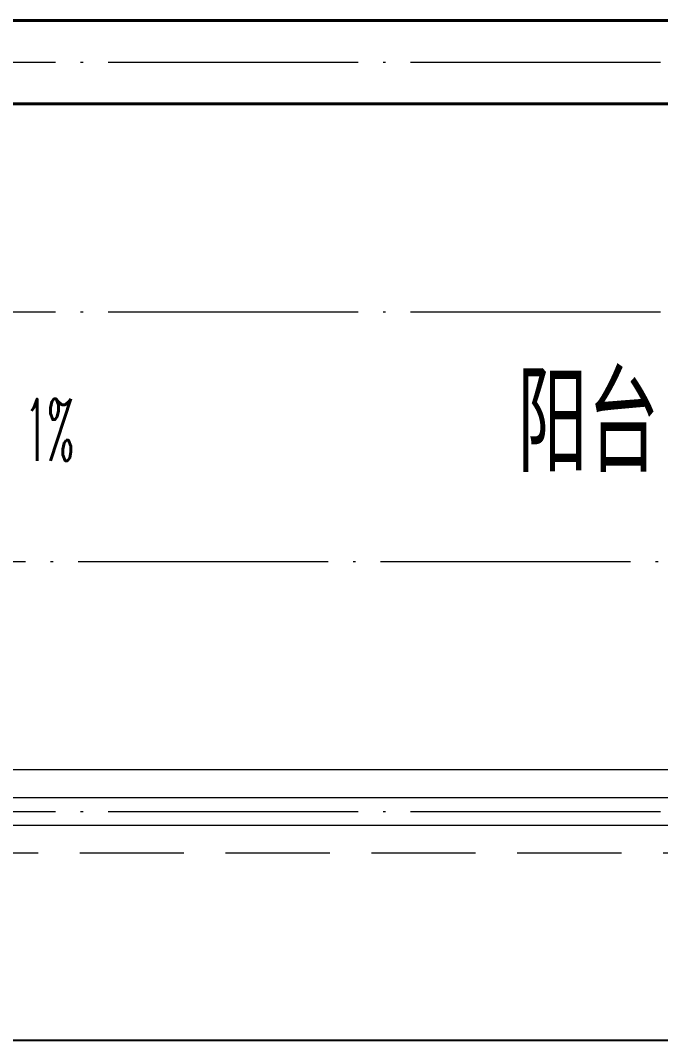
# Model space of a CAD drawing. Extents: x 27938 to 1042331, y -235042 to 1535213.
# Drawn here: x 711424 to 712961, y 518690 to 521140 of the extents above; entities that cross this region are included whole.
import ezdxf

# ---------------------------------------------------------------- set-up
doc = ezdxf.new("R2010")
doc.units = 0
doc.header["$LTSCALE"] = 1000
doc.header["$MEASUREMENT"] = 0
doc.linetypes.add('DASH', pattern=[0.35, 0.25, -0.1])
doc.linetypes.add('DOTE', pattern=[2.42, 2, -0.2, 0.02, -0.2])
for name, color, linetype in [('3.5方案汇报，与郭总、侯月琴确定户型_t8$0$2020.03.04 -1安徽标准化洋房户型(UA）_t8_t8$0$看线', 154, 'Continuous'), ('PUB_TEXT', 4, 'Continuous'), ('看线', 251, 'Continuous')]:
    doc.layers.add(name, color=color, linetype=linetype)
for name, color, linetype, lineweight in [('DOTE', 19, 'DOTE', 9), ('WALL', 9, 'Continuous', 40), ('平面-排水沟', 86, 'Continuous', 15), ('平面-栏杆', 135, 'Continuous', 15), ('平面-看线', 45, 'Continuous', 15)]:
    doc.layers.add(name, color=color, linetype=linetype, lineweight=lineweight)
doc.styles.add('_TCH_DIM', font='SIMPLEX.shx', dxfattribs={"width": 0.6, "oblique": 10, "bigfont": 'hztxt.shx'})
doc.styles.get("Standard").update_dxf_attribs({"font": 'gbenor.shx', "bigfont": 'gbcbig.shx'})

# ---------------------------------------------------------------- blocks, each defined once
blk = doc.blocks.new('GFDGDGRDGRDG')
at = {"layer": 'DOTE', "linetype": 'DOTE', "ltscale": 0.3}
for p, q in [((573593.7, 364358.3), (626393.7, 364358.3)), ((573593.7, 363758.3), (626393.7, 363758.3)), ((626393.7, 363158.3), (573593.7, 363158.3)), ((573593.7, 362558.3), (626393.7, 362558.3))]:
    blk.add_line(p, q, dxfattribs=at)

msp = doc.modelspace()

# ---------------------------------------------------------------- linework, layer by layer
at = {"layer": 'WALL', "color": 8}
for p, q in [((710316.6, 521140.4), (715816.6, 521140.4)), ((710316.6, 520940.4), (715816.6, 520940.4))]:
    msp.add_line(p, q, dxfattribs=at)
at = {"layer": '平面-栏杆', "color": 8}
for points in [[(714966.6, 519273.8), (710466.6, 519273.8)], [(714966.6, 519207.1), (710466.6, 519207.1)]]:
    msp.add_lwpolyline(points, dxfattribs=at)
at = {"layer": '平面-看线', "color": 8}
msp.add_lwpolyline([(714966.6, 519340.4), (710466.6, 519340.4)], dxfattribs=at)
at = {"layer": '平面-看线', "color": 8, "linetype": 'DASH'}
msp.add_lwpolyline([(714966.6, 519140.4), (710466.6, 519140.4)], dxfattribs=at)
at = {"layer": '看线', "color": 8}
msp.add_lwpolyline([(728866.6, 520340.4), (728866.6, 518690.4), (709166.6, 518690.4), (709166.6, 520190.4), (706816.6, 520190.4)], dxfattribs=at)

# ---------------------------------------------------------------- block references
at = {"layer": '3.5方案汇报，与郭总、侯月琴确定户型_t8$0$2020.03.04 -1安徽标准化洋房户型(UA）_t8_t8$0$看线', "ltscale": 10}
msp.add_blockref('GFDGDGRDGRDG', (106822.9, 156682.1), dxfattribs=at)

# ---------------------------------------------------------------- texts
at = {"layer": 'PUB_TEXT', "color": 8}
msp.add_text('阳台', height=236.31, dxfattribs=at).set_placement((712616.4, 520055.5))
at = {"layer": '平面-排水沟', "color": 8, "style": '_TCH_DIM', "width": 0.423529}
msp.add_text('1%', height=148.75, dxfattribs=at).set_placement((711434.5, 520082.8))

doc.saveas('drawing.dxf')
